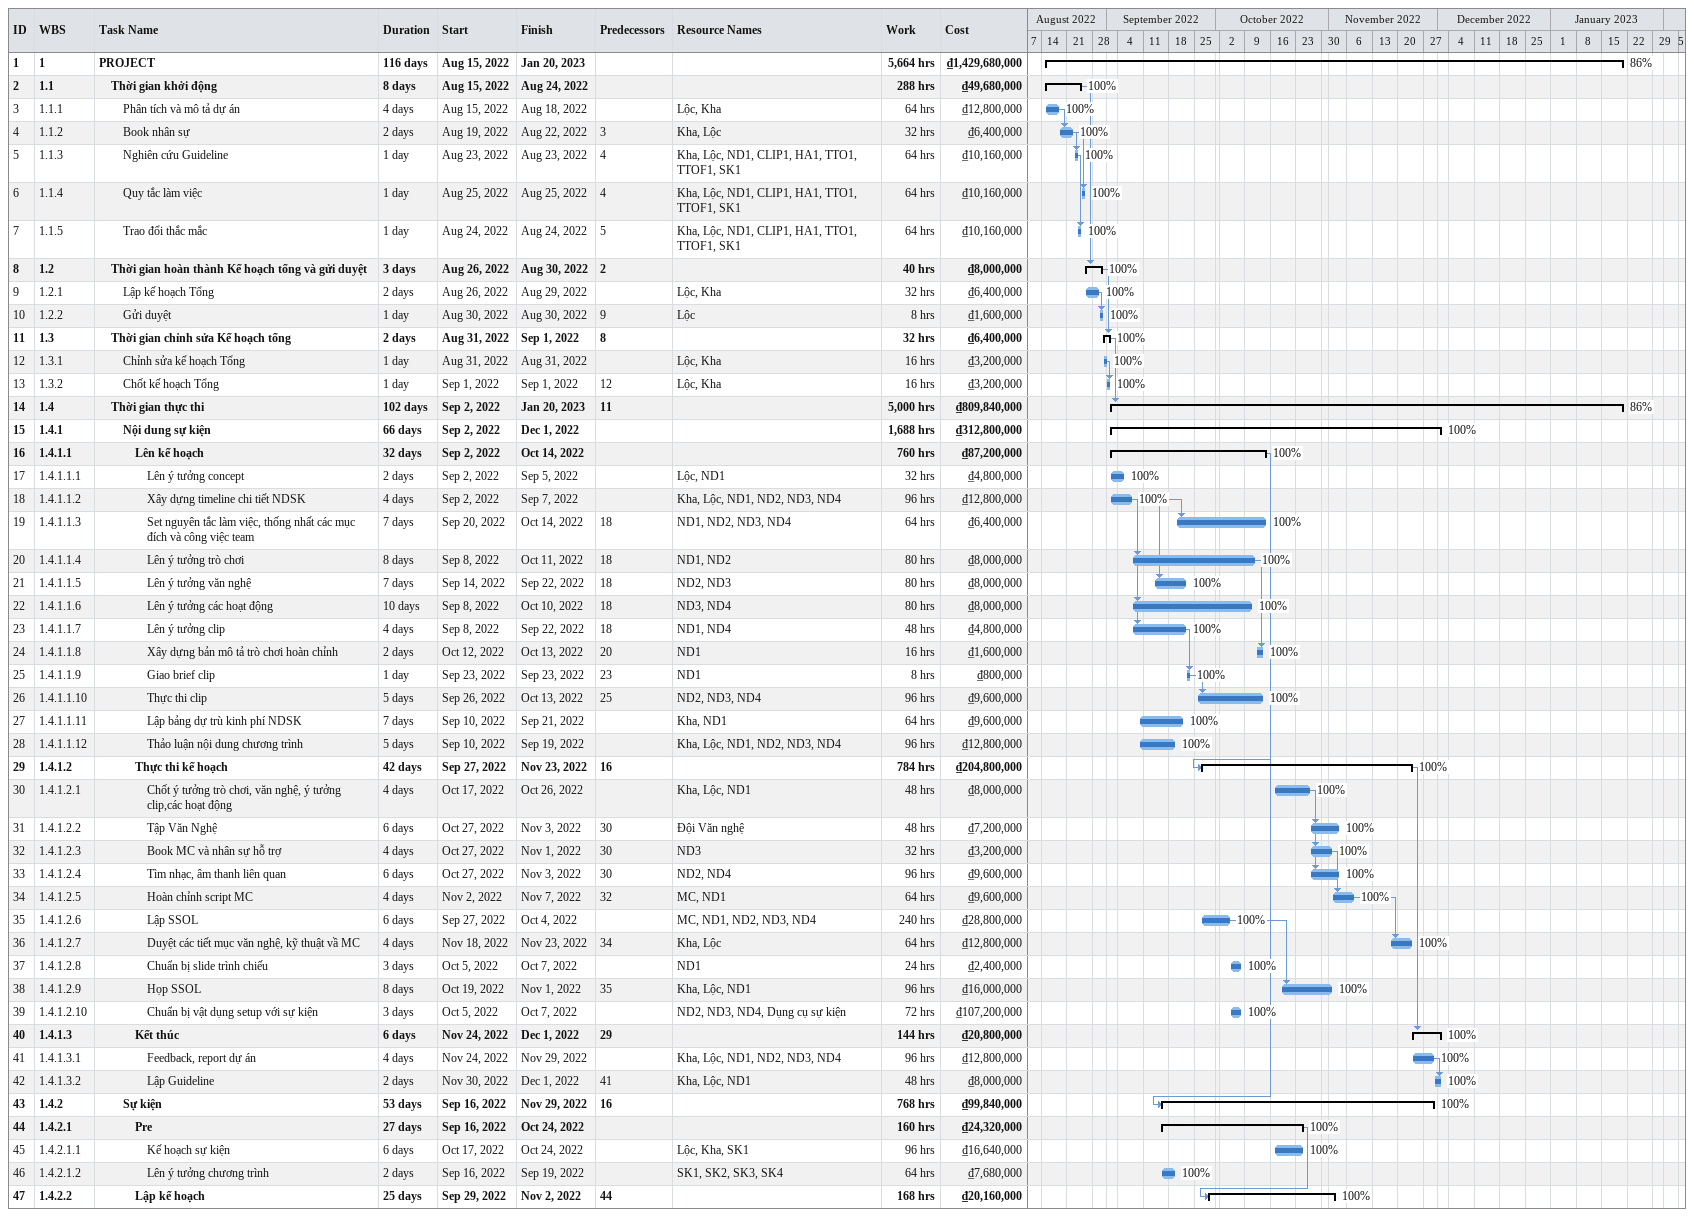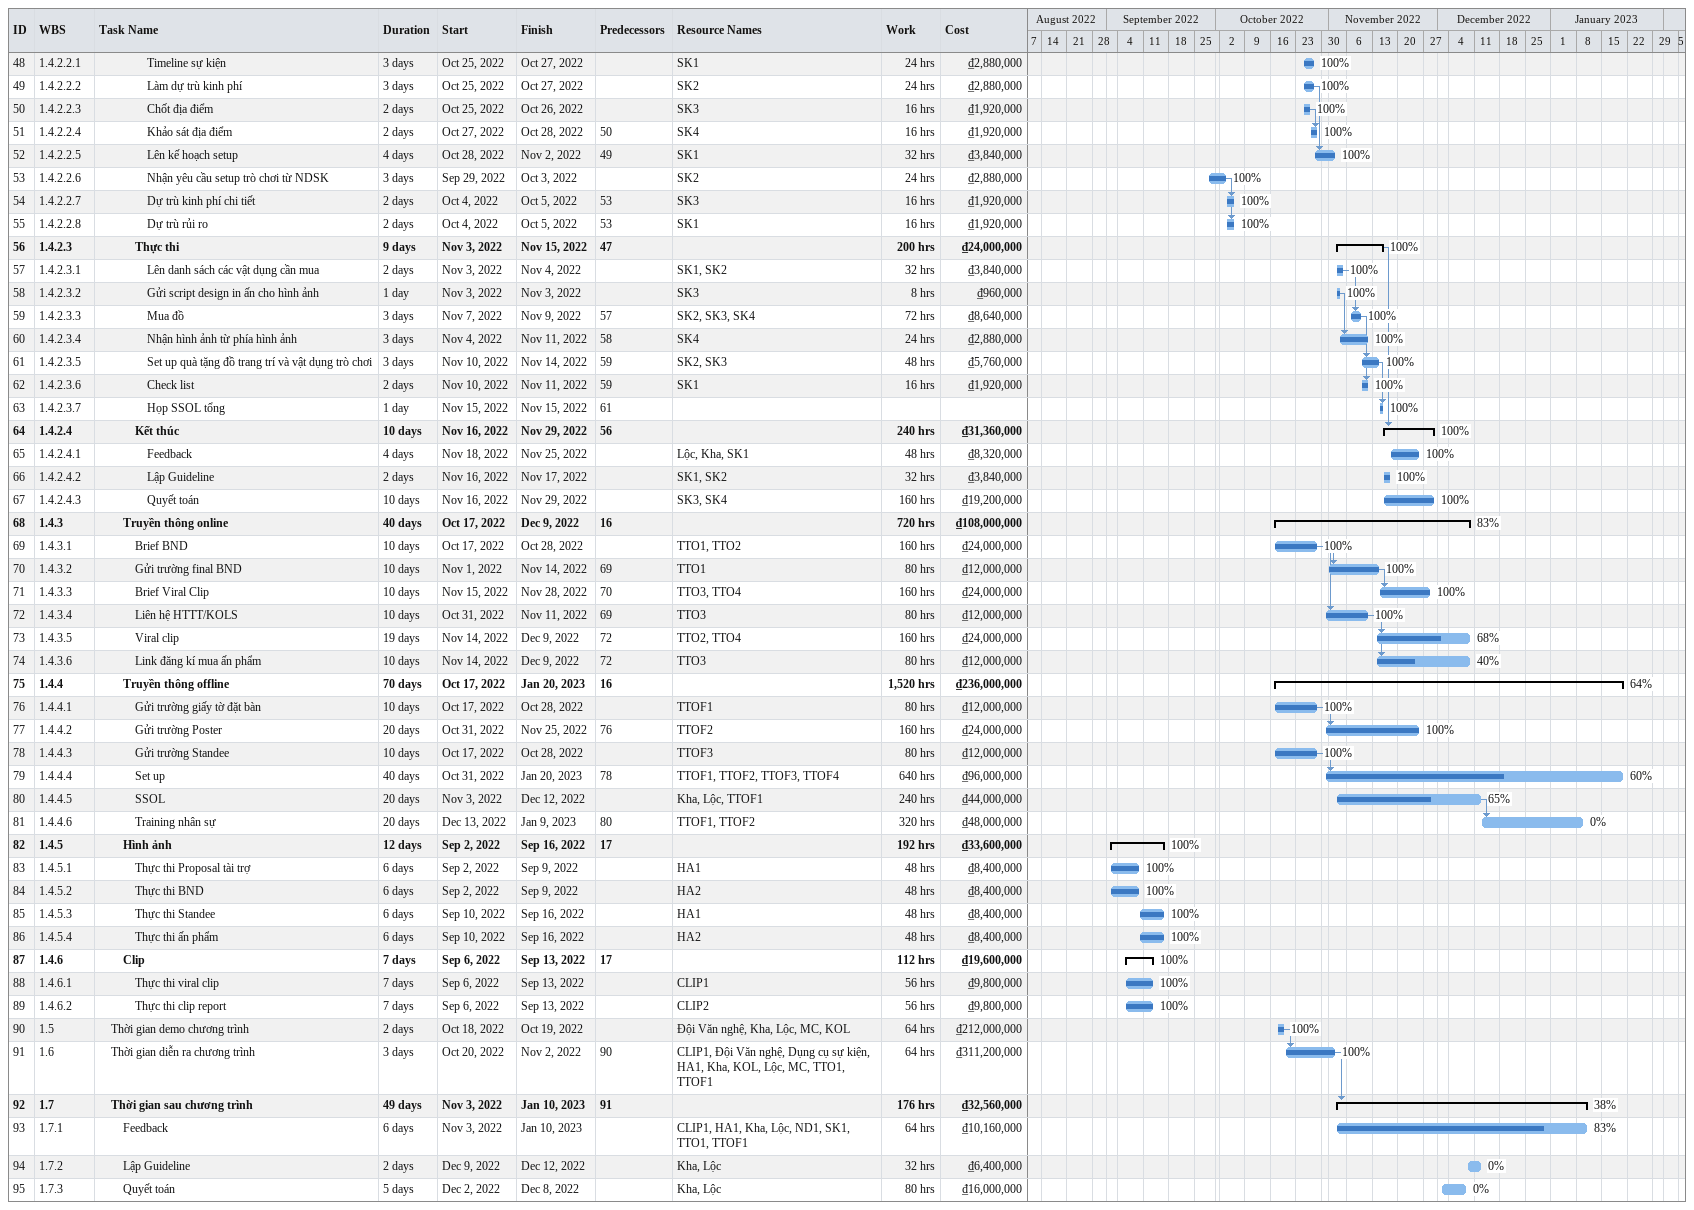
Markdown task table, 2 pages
| ID | WBS | Task | Duration | Start | Finish | Predecessors | Resources | % complete | Work (h) | Cost (₫) |
|---|---|---|---|---|---|---|---|---|---|---|
| 1 | 1 | **PROJECT** | 116d | 2022-08-15 | 2023-01-20 |  |  | 86 | 5664 | 1429680000 |
| 2 | 1.1 | **Thời gian khởi động** | 8d | 2022-08-15 | 2022-08-24 |  |  | 100 | 288 | 49680000 |
| 3 | 1.1.1 | Phân tích và mô tả dự án | 4d | 2022-08-15 | 2022-08-18 |  | Lộc, Kha | 100 | 64 | 12800000 |
| 4 | 1.1.2 | Book nhân sự | 2d | 2022-08-19 | 2022-08-22 | 3 | Kha, Lộc | 100 | 32 | 6400000 |
| 5 | 1.1.3 | Nghiên cứu Guideline | 1d | 2022-08-23 | 2022-08-23 | 4 | Kha, Lộc, ND1, CLIP1, HA1, TTO1, TTOF1, SK1 | 100 | 64 | 10160000 |
| 6 | 1.1.4 | Quy tắc làm việc | 1d | 2022-08-25 | 2022-08-25 | 4 | Kha, Lộc, ND1, CLIP1, HA1, TTO1, TTOF1, SK1 | 100 | 64 | 10160000 |
| 7 | 1.1.5 | Trao đổi thắc mắc | 1d | 2022-08-24 | 2022-08-24 | 5 | Kha, Lộc, ND1, CLIP1, HA1, TTO1, TTOF1, SK1 | 100 | 64 | 10160000 |
| 8 | 1.2 | **Thời gian hoàn thành Kế hoạch tổng và gửi duyệt** | 3d | 2022-08-26 | 2022-08-30 | 2 |  | 100 | 40 | 8000000 |
| 9 | 1.2.1 | Lập kế hoạch Tổng | 2d | 2022-08-26 | 2022-08-29 |  | Lộc, Kha | 100 | 32 | 6400000 |
| 10 | 1.2.2 | Gửi duyệt | 1d | 2022-08-30 | 2022-08-30 | 9 | Lộc | 100 | 8 | 1600000 |
| 11 | 1.3 | **Thời gian chỉnh sửa Kế hoạch tổng** | 2d | 2022-08-31 | 2022-09-01 | 8 |  | 100 | 32 | 6400000 |
| 12 | 1.3.1 | Chỉnh sửa kế hoạch Tổng | 1d | 2022-08-31 | 2022-08-31 |  | Lộc, Kha | 100 | 16 | 3200000 |
| 13 | 1.3.2 | Chốt kế hoạch Tổng | 1d | 2022-09-01 | 2022-09-01 | 12 | Lộc, Kha | 100 | 16 | 3200000 |
| 14 | 1.4 | **Thời gian thực thi** | 102d | 2022-09-02 | 2023-01-20 | 11 |  | 86 | 5000 | 809840000 |
| 15 | 1.4.1 | **Nội dung sự kiện** | 66d | 2022-09-02 | 2022-12-01 |  |  | 100 | 1688 | 312800000 |
| 16 | 1.4.1.1 | **Lên kế hoạch** | 32d | 2022-09-02 | 2022-10-14 |  |  | 100 | 760 | 87200000 |
| 17 | 1.4.1.1.1 | Lên ý tưởng concept | 2d | 2022-09-02 | 2022-09-05 |  | Lộc, ND1 | 100 | 32 | 4800000 |
| 18 | 1.4.1.1.2 | Xây dựng timeline chi tiết NDSK | 4d | 2022-09-02 | 2022-09-07 |  | Kha, Lộc, ND1, ND2, ND3, ND4 | 100 | 96 | 12800000 |
| 19 | 1.4.1.1.3 | Set nguyên tắc làm việc, thống nhất các mục đích và công việc team | 7d | 2022-09-20 | 2022-10-14 | 18 | ND1, ND2, ND3, ND4 | 100 | 64 | 6400000 |
| 20 | 1.4.1.1.4 | Lên ý tưởng trò chơi | 8d | 2022-09-08 | 2022-10-11 | 18 | ND1, ND2 | 100 | 80 | 8000000 |
| 21 | 1.4.1.1.5 | Lên ý tưởng văn nghệ | 7d | 2022-09-14 | 2022-09-22 | 18 | ND2, ND3 | 100 | 80 | 8000000 |
| 22 | 1.4.1.1.6 | Lên ý tưởng các hoạt động | 10d | 2022-09-08 | 2022-10-10 | 18 | ND3, ND4 | 100 | 80 | 8000000 |
| 23 | 1.4.1.1.7 | Lên ý tưởng clip | 4d | 2022-09-08 | 2022-09-22 | 18 | ND1, ND4 | 100 | 48 | 4800000 |
| 24 | 1.4.1.1.8 | Xây dựng bản mô tả trò chơi hoàn chỉnh | 2d | 2022-10-12 | 2022-10-13 | 20 | ND1 | 100 | 16 | 1600000 |
| 25 | 1.4.1.1.9 | Giao brief clip | 1d | 2022-09-23 | 2022-09-23 | 23 | ND1 | 100 | 8 | 800000 |
| 26 | 1.4.1.1.10 | Thực thi clip | 5d | 2022-09-26 | 2022-10-13 | 25 | ND2, ND3, ND4 | 100 | 96 | 9600000 |
| 27 | 1.4.1.1.11 | Lập bảng dự trù kinh phí NDSK | 7d | 2022-09-10 | 2022-09-21 |  | Kha, ND1 | 100 | 64 | 9600000 |
| 28 | 1.4.1.1.12 | Thảo luận nội dung chương trình | 5d | 2022-09-10 | 2022-09-19 |  | Kha, Lộc, ND1, ND2, ND3, ND4 | 100 | 96 | 12800000 |
| 29 | 1.4.1.2 | **Thực thi kế hoạch** | 42d | 2022-09-27 | 2022-11-23 | 16 |  | 100 | 784 | 204800000 |
| 30 | 1.4.1.2.1 | Chốt ý tưởng trò chơi, văn nghệ, ý tưởng clip,các hoạt động | 4d | 2022-10-17 | 2022-10-26 |  | Kha, Lộc, ND1 | 100 | 48 | 8000000 |
| 31 | 1.4.1.2.2 | Tập Văn Nghệ | 6d | 2022-10-27 | 2022-11-03 | 30 | Đội Văn nghệ | 100 | 48 | 7200000 |
| 32 | 1.4.1.2.3 | Book MC và nhân sự hỗ trợ | 4d | 2022-10-27 | 2022-11-01 | 30 | ND3 | 100 | 32 | 3200000 |
| 33 | 1.4.1.2.4 | Tìm nhạc, âm thanh liên quan | 6d | 2022-10-27 | 2022-11-03 | 30 | ND2, ND4 | 100 | 96 | 9600000 |
| 34 | 1.4.1.2.5 | Hoàn chỉnh script MC | 4d | 2022-11-02 | 2022-11-07 | 32 | MC, ND1 | 100 | 64 | 9600000 |
| 35 | 1.4.1.2.6 | Lập SSOL | 6d | 2022-09-27 | 2022-10-04 |  | MC, ND1, ND2, ND3, ND4 | 100 | 240 | 28800000 |
| 36 | 1.4.1.2.7 | Duyệt các tiết mục văn nghệ, kỹ thuật vầ MC | 4d | 2022-11-18 | 2022-11-23 | 34 | Kha, Lộc | 100 | 64 | 12800000 |
| 37 | 1.4.1.2.8 | Chuẩn bị slide trình chiếu | 3d | 2022-10-05 | 2022-10-07 |  | ND1 | 100 | 24 | 2400000 |
| 38 | 1.4.1.2.9 | Họp SSOL | 8d | 2022-10-19 | 2022-11-01 | 35 | Kha, Lộc, ND1 | 100 | 96 | 16000000 |
| 39 | 1.4.1.2.10 | Chuẩn bị vật dụng setup với sự kiện | 3d | 2022-10-05 | 2022-10-07 |  | ND2, ND3, ND4, Dụng cụ sự kiện | 100 | 72 | 107200000 |
| 40 | 1.4.1.3 | **Kết thúc** | 6d | 2022-11-24 | 2022-12-01 | 29 |  | 100 | 144 | 20800000 |
| 41 | 1.4.1.3.1 | Feedback, report dự án | 4d | 2022-11-24 | 2022-11-29 |  | Kha, Lộc, ND1, ND2, ND3, ND4 | 100 | 96 | 12800000 |
| 42 | 1.4.1.3.2 | Lập Guideline | 2d | 2022-11-30 | 2022-12-01 | 41 | Kha, Lộc, ND1 | 100 | 48 | 8000000 |
| 43 | 1.4.2 | **Sự kiện** | 53d | 2022-09-16 | 2022-11-29 | 16 |  | 100 | 768 | 99840000 |
| 44 | 1.4.2.1 | **Pre** | 27d | 2022-09-16 | 2022-10-24 |  |  | 100 | 160 | 24320000 |
| 45 | 1.4.2.1.1 | Kế hoạch sự kiện | 6d | 2022-10-17 | 2022-10-24 |  | Lộc, Kha, SK1 | 100 | 96 | 16640000 |
| 46 | 1.4.2.1.2 | Lên ý tưởng chương trình | 2d | 2022-09-16 | 2022-09-19 |  | SK1, SK2, SK3, SK4 | 100 | 64 | 7680000 |
| 47 | 1.4.2.2 | **Lập kế hoạch** | 25d | 2022-09-29 | 2022-11-02 | 44 |  | 100 | 168 | 20160000 |
| 48 | 1.4.2.2.1 | Timeline sự kiện | 3d | 2022-10-25 | 2022-10-27 |  | SK1 | 100 | 24 | 2880000 |
| 49 | 1.4.2.2.2 | Làm dự trù kinh phí | 3d | 2022-10-25 | 2022-10-27 |  | SK2 | 100 | 24 | 2880000 |
| 50 | 1.4.2.2.3 | Chốt địa điểm | 2d | 2022-10-25 | 2022-10-26 |  | SK3 | 100 | 16 | 1920000 |
| 51 | 1.4.2.2.4 | Khảo sát địa điểm | 2d | 2022-10-27 | 2022-10-28 | 50 | SK4 | 100 | 16 | 1920000 |
| 52 | 1.4.2.2.5 | Lên kế hoạch setup | 4d | 2022-10-28 | 2022-11-02 | 49 | SK1 | 100 | 32 | 3840000 |
| 53 | 1.4.2.2.6 | Nhận yêu cầu setup trò chơi từ NDSK | 3d | 2022-09-29 | 2022-10-03 |  | SK2 | 100 | 24 | 2880000 |
| 54 | 1.4.2.2.7 | Dự trù kinh phí chi tiết | 2d | 2022-10-04 | 2022-10-05 | 53 | SK3 | 100 | 16 | 1920000 |
| 55 | 1.4.2.2.8 | Dự trù rủi ro | 2d | 2022-10-04 | 2022-10-05 | 53 | SK1 | 100 | 16 | 1920000 |
| 56 | 1.4.2.3 | **Thực thi** | 9d | 2022-11-03 | 2022-11-15 | 47 |  | 100 | 200 | 24000000 |
| 57 | 1.4.2.3.1 | Lên danh sách các vật dụng cần mua | 2d | 2022-11-03 | 2022-11-04 |  | SK1, SK2 | 100 | 32 | 3840000 |
| 58 | 1.4.2.3.2 | Gửi script design in ấn cho hình ảnh | 1d | 2022-11-03 | 2022-11-03 |  | SK3 | 100 | 8 | 960000 |
| 59 | 1.4.2.3.3 | Mua đồ | 3d | 2022-11-07 | 2022-11-09 | 57 | SK2, SK3, SK4 | 100 | 72 | 8640000 |
| 60 | 1.4.2.3.4 | Nhận hình ảnh từ phía hình ảnh | 3d | 2022-11-04 | 2022-11-11 | 58 | SK4 | 100 | 24 | 2880000 |
| 61 | 1.4.2.3.5 | Set up quà tặng đồ trang trí và vật dụng trò chơi | 3d | 2022-11-10 | 2022-11-14 | 59 | SK2, SK3 | 100 | 48 | 5760000 |
| 62 | 1.4.2.3.6 | Check list | 2d | 2022-11-10 | 2022-11-11 | 59 | SK1 | 100 | 16 | 1920000 |
| 63 | 1.4.2.3.7 | Họp SSOL tổng | 1d | 2022-11-15 | 2022-11-15 | 61 |  | 100 |  |  |
| 64 | 1.4.2.4 | **Kết thúc** | 10d | 2022-11-16 | 2022-11-29 | 56 |  | 100 | 240 | 31360000 |
| 65 | 1.4.2.4.1 | Feedback | 4d | 2022-11-18 | 2022-11-25 |  | Lộc, Kha, SK1 | 100 | 48 | 8320000 |
| 66 | 1.4.2.4.2 | Lập Guideline | 2d | 2022-11-16 | 2022-11-17 |  | SK1, SK2 | 100 | 32 | 3840000 |
| 67 | 1.4.2.4.3 | Quyết toán | 10d | 2022-11-16 | 2022-11-29 |  | SK3, SK4 | 100 | 160 | 19200000 |
| 68 | 1.4.3 | **Truyền thông online** | 40d | 2022-10-17 | 2022-12-09 | 16 |  | 83 | 720 | 108000000 |
| 69 | 1.4.3.1 | Brief BND | 10d | 2022-10-17 | 2022-10-28 |  | TTO1, TTO2 | 100 | 160 | 24000000 |
| 70 | 1.4.3.2 | Gửi trường final BND | 10d | 2022-11-01 | 2022-11-14 | 69 | TTO1 | 100 | 80 | 12000000 |
| 71 | 1.4.3.3 | Brief Viral Clip | 10d | 2022-11-15 | 2022-11-28 | 70 | TTO3, TTO4 | 100 | 160 | 24000000 |
| 72 | 1.4.3.4 | Liên hệ HTTT/KOLS | 10d | 2022-10-31 | 2022-11-11 | 69 | TTO3 | 100 | 80 | 12000000 |
| 73 | 1.4.3.5 | Viral clip | 19d | 2022-11-14 | 2022-12-09 | 72 | TTO2, TTO4 | 68 | 160 | 24000000 |
| 74 | 1.4.3.6 | Link đăng kí mua ấn phẩm | 10d | 2022-11-14 | 2022-12-09 | 72 | TTO3 | 40 | 80 | 12000000 |
| 75 | 1.4.4 | **Truyền thông offline** | 70d | 2022-10-17 | 2023-01-20 | 16 |  | 64 | 1520 | 236000000 |
| 76 | 1.4.4.1 | Gửi trường giấy tờ đặt bàn | 10d | 2022-10-17 | 2022-10-28 |  | TTOF1 | 100 | 80 | 12000000 |
| 77 | 1.4.4.2 | Gửi trường Poster | 20d | 2022-10-31 | 2022-11-25 | 76 | TTOF2 | 100 | 160 | 24000000 |
| 78 | 1.4.4.3 | Gửi trường Standee | 10d | 2022-10-17 | 2022-10-28 |  | TTOF3 | 100 | 80 | 12000000 |
| 79 | 1.4.4.4 | Set up | 40d | 2022-10-31 | 2023-01-20 | 78 | TTOF1, TTOF2, TTOF3, TTOF4 | 60 | 640 | 96000000 |
| 80 | 1.4.4.5 | SSOL | 20d | 2022-11-03 | 2022-12-12 |  | Kha, Lộc, TTOF1 | 65 | 240 | 44000000 |
| 81 | 1.4.4.6 | Training nhân sự | 20d | 2022-12-13 | 2023-01-09 | 80 | TTOF1, TTOF2 | 0 | 320 | 48000000 |
| 82 | 1.4.5 | **Hình ảnh** | 12d | 2022-09-02 | 2022-09-16 | 17 |  | 100 | 192 | 33600000 |
| 83 | 1.4.5.1 | Thực thi Proposal tài trợ | 6d | 2022-09-02 | 2022-09-09 |  | HA1 | 100 | 48 | 8400000 |
| 84 | 1.4.5.2 | Thực thi BND | 6d | 2022-09-02 | 2022-09-09 |  | HA2 | 100 | 48 | 8400000 |
| 85 | 1.4.5.3 | Thực thi Standee | 6d | 2022-09-10 | 2022-09-16 |  | HA1 | 100 | 48 | 8400000 |
| 86 | 1.4.5.4 | Thực thi ấn phẩm | 6d | 2022-09-10 | 2022-09-16 |  | HA2 | 100 | 48 | 8400000 |
| 87 | 1.4.6 | **Clip** | 7d | 2022-09-06 | 2022-09-13 | 17 |  | 100 | 112 | 19600000 |
| 88 | 1.4.6.1 | Thực thi viral clip | 7d | 2022-09-06 | 2022-09-13 |  | CLIP1 | 100 | 56 | 9800000 |
| 89 | 1.4.6.2 | Thực thi clip report | 7d | 2022-09-06 | 2022-09-13 |  | CLIP2 | 100 | 56 | 9800000 |
| 90 | 1.5 | Thời gian demo chương trình | 2d | 2022-10-18 | 2022-10-19 |  | Đội Văn nghệ, Kha, Lộc, MC, KOL | 100 | 64 | 212000000 |
| 91 | 1.6 | Thời gian diễn ra chương trình | 3d | 2022-10-20 | 2022-11-02 | 90 | CLIP1, Đội Văn nghệ, Dụng cụ sự kiện, HA1, Kha, KOL, Lộc, MC, TTO1, TTOF1 | 100 | 64 | 311200000 |
| 92 | 1.7 | **Thời gian sau chương trình** | 49d | 2022-11-03 | 2023-01-10 | 91 |  | 38 | 176 | 32560000 |
| 93 | 1.7.1 | Feedback | 6d | 2022-11-03 | 2023-01-10 |  | CLIP1, HA1, Kha, Lộc, ND1, SK1, TTO1, TTOF1 | 83 | 64 | 10160000 |
| 94 | 1.7.2 | Lập Guideline | 2d | 2022-12-09 | 2022-12-12 |  | Kha, Lộc | 0 | 32 | 6400000 |
| 95 | 1.7.3 | Quyết toán | 5d | 2022-12-02 | 2022-12-08 |  | Kha, Lộc | 0 | 80 | 16000000 |
